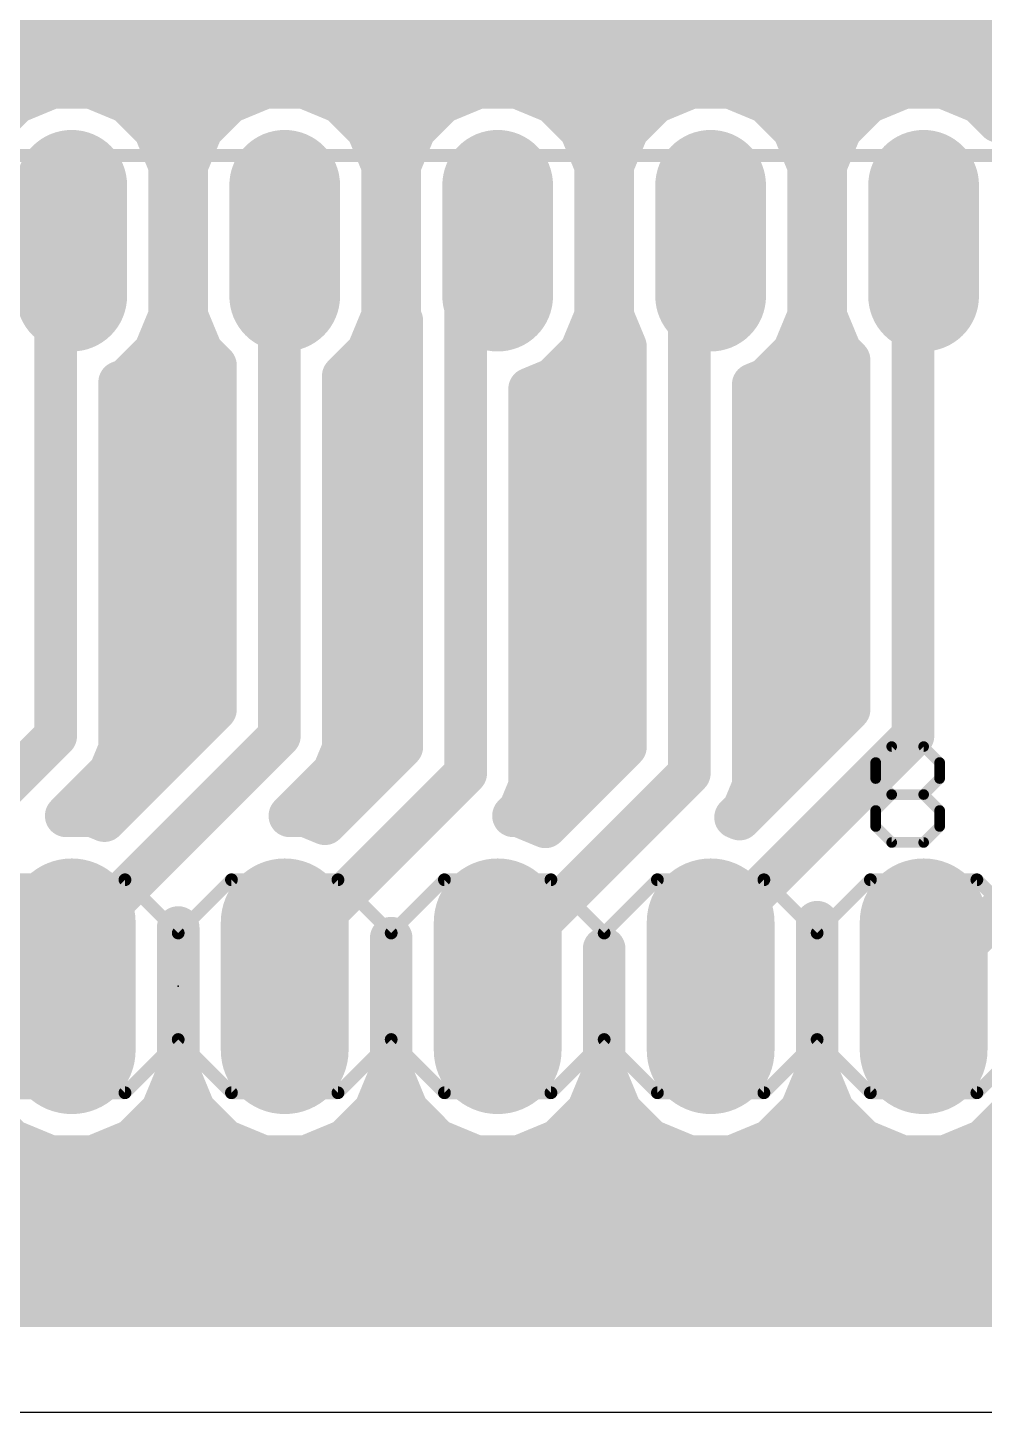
# Model space of a CAD drawing. Extents: x 40.6 to 122, y 26.7 to 70.8.
# Drawn here: x 93.45 to 104.86, y 27.94 to 44.45 of the extents above; entities that cross this region are included whole.
import ezdxf

# ---------------------------------------------------------------- set-up
doc = ezdxf.new("R2010")
doc.units = 0
for name, color, linetype in [('16', 175, 'CONTINUOUS'), ('17', 82, 'CONTINUOUS'), ('20', 7, 'CONTINUOUS'), ('21', 253, 'CONTINUOUS'), ('23', 7, 'CONTINUOUS'), ('51', 253, 'CONTINUOUS')]:
    doc.layers.add(name, color=color, linetype=linetype)

# ---------------------------------------------------------------- blocks, each defined once
blk = doc.blocks.new('LONGP100')
at = {"const_width": 1}
blk.add_lwpolyline([(-0.5, 0), (0.5, 0)], dxfattribs=at)
at = {"const_width": 0.5}
for points in [[(-0.5, 0.25, 1), (-0.5, -0.25)], [(0.5, -0.25, 1), (0.5, 0.25)]]:
    blk.add_lwpolyline(points, format="xyb", dxfattribs=at)
blk = doc.blocks.new('RECT')
blk.add_solid([(-0.5, -0.5), (0.5, -0.5), (-0.5, 0.5), (0.5, 0.5)])

msp = doc.modelspace()

# ---------------------------------------------------------------- linework, layer by layer
at = {"layer": '16', "const_width": 0.508}
for points in [[(105.029, 50.8019), (105.029, 43.3338)], [(87.4395, 44.704), (105.029, 44.704)], [(87.4395, 44.196), (105.029, 44.196)], [(91.795, 43.688), (93.625, 43.688)], [(93.7476, 43.7388), (93.3182, 43.5609)], [(94.2124, 43.7388), (93.7476, 43.7388)], [(94.6418, 43.5609), (94.2124, 43.7388)], [(94.335, 43.688), (96.165, 43.688)], [(96.2876, 43.7388), (95.8582, 43.5609)], [(96.7524, 43.7388), (96.2876, 43.7388)], [(97.1818, 43.5609), (96.7524, 43.7388)], [(96.875, 43.688), (98.705, 43.688)], [(98.8276, 43.7388), (98.3982, 43.5609)], [(99.2924, 43.7388), (98.8276, 43.7388)], [(99.7218, 43.5609), (99.2924, 43.7388)], [(99.415, 43.688), (101.245, 43.688)], [(101.3676, 43.7388), (100.9382, 43.5609)], [(101.8324, 43.7388), (101.3676, 43.7388)], [(102.2618, 43.5609), (101.8324, 43.7388)], [(101.955, 43.688), (103.785, 43.688)], [(103.9076, 43.7388), (103.4782, 43.5609)], [(104.3724, 43.7388), (103.9076, 43.7388)], [(104.8018, 43.5609), (104.3724, 43.7388)], [(104.495, 43.688), (105.029, 43.688)], [(93.3182, 43.5609), (92.9895, 43.2322)], [(94.9705, 43.2322), (94.6418, 43.5609)], [(95.8582, 43.5609), (95.5295, 43.2322)], [(97.5105, 43.2322), (97.1818, 43.5609)], [(98.3982, 43.5609), (98.0695, 43.2322)], [(100.0505, 43.2322), (99.7218, 43.5609)], [(100.9382, 43.5609), (100.6095, 43.2322)], [(102.5905, 43.2322), (102.2618, 43.5609)], [(103.4782, 43.5609), (103.1495, 43.2322)], [(105.029, 43.3338), (104.8018, 43.5609)], [(95.1484, 42.8028), (94.9705, 43.2322)], [(94.9922, 43.18), (95.5078, 43.18)], [(95.5295, 43.2322), (95.3516, 42.8028)], [(97.6884, 42.8028), (97.5105, 43.2322)], [(97.5322, 43.18), (98.0478, 43.18)], [(98.0695, 43.2322), (97.8916, 42.8028)], [(100.2284, 42.8028), (100.0505, 43.2322)], [(100.0722, 43.18), (100.5878, 43.18)], [(100.6095, 43.2322), (100.4316, 42.8028)], [(102.7684, 42.8028), (102.5905, 43.2322)], [(102.6122, 43.18), (103.1278, 43.18)], [(103.1495, 43.2322), (102.9716, 42.8028)], [(95.1484, 41.0172), (95.1484, 42.8028)], [(95.3516, 42.8028), (95.3516, 41.0172)], [(97.6884, 41.0172), (97.6884, 42.8028)], [(97.8916, 42.8028), (97.8916, 41.0172)], [(100.2284, 41.0172), (100.2284, 42.8028)], [(100.4316, 42.8028), (100.4316, 41.0172)], [(102.7684, 41.0172), (102.7684, 42.8028)], [(102.9716, 42.8028), (102.9716, 41.0172)], [(95.1484, 42.672), (95.3516, 42.672)], [(97.6884, 42.672), (97.8916, 42.672)], [(100.2284, 42.672), (100.4316, 42.672)], [(102.7684, 42.672), (102.9716, 42.672)], [(95.1484, 42.164), (95.3516, 42.164)], [(97.6884, 42.164), (97.8916, 42.164)], [(100.2284, 42.164), (100.4316, 42.164)], [(102.7684, 42.164), (102.9716, 42.164)], [(93.7895, 41.783), (93.98, 41.91)], [(96.4565, 41.783), (96.52, 41.91)], [(98.679, 41.783), (99.06, 41.91)], [(101.346, 41.783), (101.6, 41.91)], [(104.013, 41.783), (104.14, 41.91)], [(93.7895, 36.0045), (93.7895, 41.783)], [(96.4565, 36.0045), (96.4565, 41.783)], [(98.679, 35.56), (98.679, 41.783)], [(101.346, 35.56), (101.346, 41.783)], [(104.013, 36.0045), (104.013, 41.783)], [(95.1484, 41.656), (95.3516, 41.656)], [(97.6884, 41.656), (97.8916, 41.656)], [(100.2284, 41.656), (100.4316, 41.656)], [(102.7684, 41.656), (102.9716, 41.656)], [(95.1484, 41.148), (95.3516, 41.148)], [(97.6884, 41.148), (97.8916, 41.148)], [(100.2284, 41.148), (100.4316, 41.148)], [(102.7684, 41.148), (102.9716, 41.148)], [(94.9705, 40.5878), (95.1484, 41.0172)], [(95.3516, 41.0172), (95.5295, 40.5878)], [(97.5105, 40.5878), (97.6884, 41.0172)], [(97.8916, 41.0172), (97.917, 40.9559)], [(97.917, 40.9559), (97.917, 35.8756)], [(100.0505, 40.5878), (100.2284, 41.0172)], [(100.4316, 41.0172), (100.584, 40.6493)], [(102.5905, 40.5878), (102.7684, 41.0172)], [(102.9716, 41.0172), (103.1495, 40.5878)], [(94.6418, 40.2591), (94.9705, 40.5878)], [(94.9922, 40.64), (95.5078, 40.64)], [(95.5295, 40.5878), (95.6945, 40.4227)], [(97.2185, 40.2957), (97.5105, 40.5878)], [(97.5322, 40.64), (97.917, 40.64)], [(99.7218, 40.2591), (100.0505, 40.5878)], [(100.0722, 40.64), (100.584, 40.64)], [(100.584, 40.6493), (100.584, 35.8756)], [(102.2618, 40.2591), (102.5905, 40.5878)], [(102.6122, 40.64), (103.1278, 40.64)], [(103.1495, 40.5878), (103.251, 40.4862)], [(95.6945, 40.4227), (95.6945, 36.3201)], [(103.251, 40.4862), (103.251, 36.3201)], [(94.5515, 40.2217), (94.6418, 40.2591)], [(94.5515, 35.8529), (94.5515, 40.2217)], [(97.2185, 35.8529), (97.2185, 40.2957)], [(99.441, 40.1427), (99.7218, 40.2591)], [(102.108, 40.1954), (102.2618, 40.2591)], [(94.5515, 40.132), (95.6945, 40.132)], [(97.2185, 40.132), (97.917, 40.132)], [(99.441, 35.4084), (99.441, 40.1427)], [(99.441, 40.132), (100.584, 40.132)], [(102.108, 35.4084), (102.108, 40.1954)], [(102.108, 40.132), (103.251, 40.132)], [(94.5515, 39.624), (95.6945, 39.624)], [(97.2185, 39.624), (97.917, 39.624)], [(99.441, 39.624), (100.584, 39.624)], [(102.108, 39.624), (103.251, 39.624)], [(94.5515, 39.116), (95.6945, 39.116)], [(97.2185, 39.116), (97.917, 39.116)], [(99.441, 39.116), (100.584, 39.116)], [(102.108, 39.116), (103.251, 39.116)], [(94.5515, 38.608), (95.6945, 38.608)], [(97.2185, 38.608), (97.917, 38.608)], [(99.441, 38.608), (100.584, 38.608)], [(102.108, 38.608), (103.251, 38.608)], [(94.5515, 38.1), (95.6945, 38.1)], [(97.2185, 38.1), (97.917, 38.1)], [(99.441, 38.1), (100.584, 38.1)], [(102.108, 38.1), (103.251, 38.1)], [(94.5515, 37.592), (95.6945, 37.592)], [(97.2185, 37.592), (97.917, 37.592)], [(99.441, 37.592), (100.584, 37.592)], [(102.108, 37.592), (103.251, 37.592)], [(94.5515, 37.084), (95.6945, 37.084)], [(97.2185, 37.084), (97.917, 37.084)], [(99.441, 37.084), (100.584, 37.084)], [(102.108, 37.084), (103.251, 37.084)], [(94.5515, 36.576), (95.6945, 36.576)], [(97.2185, 36.576), (97.917, 36.576)], [(99.441, 36.576), (100.584, 36.576)], [(102.108, 36.576), (103.251, 36.576)], [(95.6945, 36.3201), (94.3696, 34.9952)], [(103.251, 36.3201), (101.9447, 35.0138)], [(91.1225, 33.3375), (93.7895, 36.0045)], [(93.7895, 33.3375), (96.4565, 36.0045)], [(94.5515, 36.068), (95.4424, 36.068)], [(97.2185, 36.068), (97.917, 36.068)], [(99.441, 36.068), (100.584, 36.068)], [(101.346, 33.3375), (104.013, 36.0045)], [(102.108, 36.068), (102.9989, 36.068)], [(94.4355, 35.5729), (94.5515, 35.8529)], [(97.917, 35.8756), (96.9994, 34.9581)], [(97.1025, 35.5729), (97.2185, 35.8529)], [(100.584, 35.8756), (99.6292, 34.9209)], [(93.9146, 35.052), (94.4355, 35.5729)], [(96.5816, 35.052), (97.1025, 35.5729)], [(94.4226, 35.56), (94.9344, 35.56)], [(96.4565, 33.3375), (98.679, 35.56)], [(97.0896, 35.56), (97.6014, 35.56)], [(99.1235, 33.3375), (101.346, 35.56)], [(99.325, 35.1284), (99.441, 35.4084)], [(99.441, 35.56), (100.2684, 35.56)], [(101.992, 35.1284), (102.108, 35.4084)], [(102.108, 35.56), (102.4909, 35.56)], [(99.2486, 35.052), (99.325, 35.1284)], [(101.8972, 35.0335), (101.992, 35.1284)], [(94.2326, 35.052), (93.9146, 35.052)], [(93.9146, 35.052), (94.4264, 35.052)], [(94.3696, 34.9952), (94.2326, 35.052)], [(96.7726, 35.052), (96.5816, 35.052)], [(96.5816, 35.052), (97.0934, 35.052)], [(96.9994, 34.9581), (96.7726, 35.052)], [(99.3126, 35.052), (99.2486, 35.052)], [(99.2486, 35.052), (99.7604, 35.052)], [(99.6292, 34.9209), (99.3126, 35.052)], [(101.9447, 35.0138), (101.8972, 35.0335)], [(101.9156, 35.052), (101.9829, 35.052)], [(104.14, 33.02), (105.791, 34.671)], [(102.87, 32.0054), (102.87, 33.7839)], [(102.87, 33.7839), (102.87, 33.7839)], [(102.87, 33.7839), (102.87, 32.0054)], [(95.25, 32.0054), (95.25, 33.7204)], [(95.25, 33.7204), (95.25, 33.7204)], [(95.25, 33.7204), (95.25, 32.0054)], [(97.79, 32.0054), (97.79, 33.5934)], [(97.79, 33.5934), (97.79, 33.5934)], [(97.79, 33.5934), (97.79, 32.0054)], [(95.25, 33.528), (95.25, 33.528)], [(97.79, 33.528), (97.79, 33.528)], [(100.33, 32.0054), (100.33, 33.4664)], [(100.33, 33.4664), (100.33, 33.4664)], [(100.33, 33.4664), (100.33, 32.0054)], [(102.87, 33.528), (102.87, 33.528)], [(93.7895, 33.3375), (93.98, 33.02)], [(96.4565, 33.3375), (96.52, 33.02)], [(99.1235, 33.3375), (99.06, 33.02)], [(101.346, 33.3375), (101.6, 33.02)], [(95.25, 33.02), (95.25, 33.02)], [(97.79, 33.02), (97.79, 33.02)], [(100.33, 33.02), (100.33, 33.02)], [(102.87, 33.02), (102.87, 33.02)], [(95.25, 32.512), (95.25, 32.512)], [(97.79, 32.512), (97.79, 32.512)], [(100.33, 32.512), (100.33, 32.512)], [(102.87, 32.512), (102.87, 32.512)], [(95.0567, 31.5386), (95.25, 32.0054)], [(95.2494, 32.004), (95.2506, 32.004)], [(95.25, 32.0054), (95.4433, 31.5386)], [(97.5967, 31.5386), (97.79, 32.0054)], [(97.7894, 32.004), (97.7906, 32.004)], [(97.79, 32.0054), (97.9833, 31.5386)], [(100.1367, 31.5386), (100.33, 32.0054)], [(100.3294, 32.004), (100.3306, 32.004)], [(100.33, 32.0054), (100.5233, 31.5386)], [(102.6767, 31.5386), (102.87, 32.0054)], [(102.8694, 32.004), (102.8706, 32.004)], [(102.87, 32.0054), (103.0633, 31.5386)], [(92.9033, 31.5386), (93.2606, 31.1813)], [(94.6994, 31.1813), (95.0567, 31.5386)], [(95.014, 31.496), (95.4859, 31.496)], [(95.4433, 31.5386), (95.8006, 31.1813)], [(97.2394, 31.1813), (97.5967, 31.5386)], [(97.5541, 31.496), (98.0259, 31.496)], [(97.9833, 31.5386), (98.3406, 31.1813)], [(99.7794, 31.1813), (100.1367, 31.5386)], [(100.0941, 31.496), (100.5659, 31.496)], [(100.5233, 31.5386), (100.8806, 31.1813)], [(102.3194, 31.1813), (102.6767, 31.5386)], [(102.6341, 31.496), (103.1059, 31.496)], [(103.0633, 31.5386), (103.4206, 31.1813)], [(104.8594, 31.1813), (105.2167, 31.5386)], [(93.2606, 31.1813), (93.7274, 30.988)], [(94.2326, 30.988), (94.6994, 31.1813)], [(95.8006, 31.1813), (96.2674, 30.988)], [(96.7726, 30.988), (97.2394, 31.1813)], [(98.3406, 31.1813), (98.8074, 30.988)], [(99.3126, 30.988), (99.7794, 31.1813)], [(100.8806, 31.1813), (101.3474, 30.988)], [(101.8526, 30.988), (102.3194, 31.1813)], [(103.4206, 31.1813), (103.8874, 30.988)], [(104.3926, 30.988), (104.8594, 31.1813)], [(91.6926, 30.988), (93.7274, 30.988)], [(93.7274, 30.988), (94.2326, 30.988)], [(94.2326, 30.988), (96.2674, 30.988)], [(96.2674, 30.988), (96.7726, 30.988)], [(96.7726, 30.988), (98.8074, 30.988)], [(98.8074, 30.988), (99.3126, 30.988)], [(99.3126, 30.988), (101.3474, 30.988)], [(101.3474, 30.988), (101.8526, 30.988)], [(101.8526, 30.988), (103.8874, 30.988)], [(103.8874, 30.988), (104.3926, 30.988)], [(104.3926, 30.988), (106.6524, 30.988)], [(75.3726, 30.48), (107.692, 30.48)], [(86.233, 30.226), (109.7915, 30.226)], [(69.6469, 29.972), (120.63, 29.972)], [(41.91, 29.464), (120.63, 29.464)], [(120.63, 29.21), (41.91, 29.21)]]:
    msp.add_lwpolyline(points, dxfattribs=at)
at = {"layer": '16', "const_width": 0.254}
for points in [[(93.7476, 43.8658, 1), (93.7476, 43.6118)], [(93.625, 43.561, 1), (93.625, 43.815)], [(93.7962, 43.6215, 1), (93.699, 43.8561)], [(94.261, 43.8561, 1), (94.1638, 43.6215)], [(94.335, 43.815, 1), (94.335, 43.561)], [(94.2124, 43.6118, 1), (94.2124, 43.8658)], [(96.2876, 43.8658, 1), (96.2876, 43.6118)], [(96.165, 43.561, 1), (96.165, 43.815)], [(96.3362, 43.6215, 1), (96.239, 43.8561)], [(96.801, 43.8561, 1), (96.7038, 43.6215)], [(96.875, 43.815, 1), (96.875, 43.561)], [(96.7524, 43.6118, 1), (96.7524, 43.8658)], [(98.8276, 43.8658, 1), (98.8276, 43.6118)], [(98.705, 43.561, 1), (98.705, 43.815)], [(98.8762, 43.6215, 1), (98.779, 43.8561)], [(99.341, 43.8561, 1), (99.2438, 43.6215)], [(99.415, 43.815, 1), (99.415, 43.561)], [(99.2924, 43.6118, 1), (99.2924, 43.8658)], [(101.3676, 43.8658, 1), (101.3676, 43.6118)], [(101.245, 43.561, 1), (101.245, 43.815)], [(101.4162, 43.6215, 1), (101.319, 43.8561)], [(101.881, 43.8561, 1), (101.7838, 43.6215)], [(101.955, 43.815, 1), (101.955, 43.561)], [(101.8324, 43.6118, 1), (101.8324, 43.8658)], [(103.9076, 43.8658, 1), (103.9076, 43.6118)], [(103.785, 43.561, 1), (103.785, 43.815)], [(103.9562, 43.6215, 1), (103.859, 43.8561)], [(104.421, 43.8561, 1), (104.3238, 43.6215)], [(104.495, 43.815, 1), (104.495, 43.561)], [(104.3724, 43.6118, 1), (104.3724, 43.8658)], [(93.2696, 43.6783, 1), (93.3668, 43.4436)], [(93.408, 43.4711, 1), (93.2284, 43.6507)], [(94.7316, 43.6507, 1), (94.552, 43.4711)], [(94.5932, 43.4436, 1), (94.6904, 43.6783)], [(95.8096, 43.6783, 1), (95.9068, 43.4436)], [(95.948, 43.4711, 1), (95.7684, 43.6507)], [(97.2716, 43.6507, 1), (97.092, 43.4711)], [(97.1332, 43.4436, 1), (97.2304, 43.6783)], [(98.3496, 43.6783, 1), (98.4468, 43.4436)], [(98.488, 43.4711, 1), (98.3084, 43.6507)], [(99.8116, 43.6507, 1), (99.632, 43.4711)], [(99.6732, 43.4436, 1), (99.7704, 43.6783)], [(100.8896, 43.6783, 1), (100.9868, 43.4436)], [(101.028, 43.4711, 1), (100.8484, 43.6507)], [(102.3516, 43.6507, 1), (102.172, 43.4711)], [(102.2132, 43.4436, 1), (102.3104, 43.6783)], [(103.4296, 43.6783, 1), (103.5268, 43.4436)], [(103.568, 43.4711, 1), (103.3884, 43.6507)], [(104.8916, 43.6507, 1), (104.712, 43.4711)], [(104.7532, 43.4436, 1), (104.8504, 43.6783)], [(95.0879, 43.2808, 1), (94.8532, 43.1836)], [(94.9922, 43.307, 1), (94.9922, 43.053)], [(94.8807, 43.1424, 1), (95.0603, 43.322)], [(95.4397, 43.322, 1), (95.6193, 43.1424)], [(95.6468, 43.1836, 1), (95.4121, 43.2808)], [(95.5078, 43.053, 1), (95.5078, 43.307)], [(97.6279, 43.2808, 1), (97.3932, 43.1836)], [(97.5322, 43.307, 1), (97.5322, 43.053)], [(97.4207, 43.1424, 1), (97.6003, 43.322)], [(97.9797, 43.322, 1), (98.1593, 43.1424)], [(98.1868, 43.1836, 1), (97.9521, 43.2808)], [(98.0478, 43.053, 1), (98.0478, 43.307)], [(100.1679, 43.2808, 1), (99.9332, 43.1836)], [(100.0722, 43.307, 1), (100.0722, 43.053)], [(99.9607, 43.1424, 1), (100.1403, 43.322)], [(100.5197, 43.322, 1), (100.6993, 43.1424)], [(100.7268, 43.1836, 1), (100.4921, 43.2808)], [(100.5878, 43.053, 1), (100.5878, 43.307)], [(102.7079, 43.2808, 1), (102.4732, 43.1836)], [(102.6122, 43.307, 1), (102.6122, 43.053)], [(102.5007, 43.1424, 1), (102.6803, 43.322)], [(103.0597, 43.322, 1), (103.2393, 43.1424)], [(103.2668, 43.1836, 1), (103.0321, 43.2808)], [(103.1278, 43.053, 1), (103.1278, 43.307)], [(104.902, 43.3338, 1), (105.156, 43.3338)], [(104.9392, 43.244, 1), (105.1188, 43.4236)], [(95.2754, 42.8028, 1), (95.0214, 42.8028)], [(95.0311, 42.7542, 1), (95.2657, 42.8514)], [(95.4786, 42.8028, 1), (95.2246, 42.8028)], [(95.2343, 42.8514, 1), (95.4689, 42.7542)], [(97.8154, 42.8028, 1), (97.5614, 42.8028)], [(97.5711, 42.7542, 1), (97.8057, 42.8514)], [(98.0186, 42.8028, 1), (97.7646, 42.8028)], [(97.7743, 42.8514, 1), (98.0089, 42.7542)], [(100.3554, 42.8028, 1), (100.1014, 42.8028)], [(100.1111, 42.7542, 1), (100.3457, 42.8514)], [(100.5586, 42.8028, 1), (100.3046, 42.8028)], [(100.3143, 42.8514, 1), (100.5489, 42.7542)], [(102.8954, 42.8028, 1), (102.6414, 42.8028)], [(102.6511, 42.7542, 1), (102.8857, 42.8514)], [(103.0986, 42.8028, 1), (102.8446, 42.8028)], [(102.8543, 42.8514, 1), (103.0889, 42.7542)], [(95.1484, 42.799, 1), (95.1484, 42.545)], [(95.3516, 42.545, 1), (95.3516, 42.799)], [(97.6884, 42.799, 1), (97.6884, 42.545)], [(97.8916, 42.545, 1), (97.8916, 42.799)], [(100.2284, 42.799, 1), (100.2284, 42.545)], [(100.4316, 42.545, 1), (100.4316, 42.799)], [(102.7684, 42.799, 1), (102.7684, 42.545)], [(102.9716, 42.545, 1), (102.9716, 42.799)], [(95.1484, 42.291, 1), (95.1484, 42.037)], [(95.3516, 42.037, 1), (95.3516, 42.291)], [(97.6884, 42.291, 1), (97.6884, 42.037)], [(97.8916, 42.037, 1), (97.8916, 42.291)], [(100.2284, 42.291, 1), (100.2284, 42.037)], [(100.4316, 42.037, 1), (100.4316, 42.291)], [(102.7684, 42.291, 1), (102.7684, 42.037)], [(102.9716, 42.037, 1), (102.9716, 42.291)], [(94.0504, 41.8043, 1), (93.9096, 42.0157)], [(96.6336, 41.8532, 1), (96.4064, 41.9668)], [(99.1002, 41.7895, 1), (99.0198, 42.0305)], [(101.6568, 41.7964, 1), (101.5432, 42.0236)], [(104.2298, 41.8202, 1), (104.0502, 41.9998)], [(93.9165, 41.783, 1), (93.6625, 41.783)], [(93.7191, 41.8887, 1), (93.8599, 41.6773)], [(96.5835, 41.783, 1), (96.3295, 41.783)], [(96.3429, 41.8398, 1), (96.5701, 41.7262)], [(98.806, 41.783, 1), (98.552, 41.783)], [(98.6388, 41.9035, 1), (98.7192, 41.6625)], [(101.473, 41.783, 1), (101.219, 41.783)], [(101.2892, 41.8966, 1), (101.4028, 41.6694)], [(104.14, 41.783, 1), (103.886, 41.783)], [(103.9232, 41.8728, 1), (104.1028, 41.6932)], [(95.1484, 41.783, 1), (95.1484, 41.529)], [(95.3516, 41.529, 1), (95.3516, 41.783)], [(97.6884, 41.783, 1), (97.6884, 41.529)], [(97.8916, 41.529, 1), (97.8916, 41.783)], [(100.2284, 41.783, 1), (100.2284, 41.529)], [(100.4316, 41.529, 1), (100.4316, 41.783)], [(102.7684, 41.783, 1), (102.7684, 41.529)], [(102.9716, 41.529, 1), (102.9716, 41.783)], [(95.1484, 41.275, 1), (95.1484, 41.021)], [(95.3516, 41.021, 1), (95.3516, 41.275)], [(97.6884, 41.275, 1), (97.6884, 41.021)], [(97.8916, 41.021, 1), (97.8916, 41.275)], [(100.2284, 41.275, 1), (100.2284, 41.021)], [(100.4316, 41.021, 1), (100.4316, 41.275)], [(102.7684, 41.275, 1), (102.7684, 41.021)], [(102.9716, 41.021, 1), (102.9716, 41.275)], [(95.0214, 41.0172, 1), (95.2754, 41.0172)], [(95.2657, 40.9686, 1), (95.0311, 41.0658)], [(95.4689, 41.0658, 1), (95.2343, 40.9686)], [(95.2246, 41.0172, 1), (95.4786, 41.0172)], [(97.5614, 41.0172, 1), (97.8154, 41.0172)], [(97.8057, 40.9686, 1), (97.5711, 41.0658)], [(98.0089, 41.0658, 1), (97.7743, 40.9686)], [(97.7646, 41.0172, 1), (98.0186, 41.0172)], [(98.044, 40.9559, 1), (97.79, 40.9559)], [(97.7997, 40.9073, 1), (98.0343, 41.0045)], [(100.1014, 41.0172, 1), (100.3554, 41.0172)], [(100.3457, 40.9686, 1), (100.1111, 41.0658)], [(100.5489, 41.0658, 1), (100.3143, 40.9686)], [(100.3046, 41.0172, 1), (100.5586, 41.0172)], [(102.6414, 41.0172, 1), (102.8954, 41.0172)], [(102.8857, 40.9686, 1), (102.6511, 41.0658)], [(103.0889, 41.0658, 1), (102.8543, 40.9686)], [(102.8446, 41.0172, 1), (103.0986, 41.0172)], [(94.9922, 40.767, 1), (94.9922, 40.513)], [(95.0603, 40.498, 1), (94.8807, 40.6776)], [(95.6193, 40.6776, 1), (95.4397, 40.498)], [(95.5078, 40.513, 1), (95.5078, 40.767)], [(97.5322, 40.767, 1), (97.5322, 40.513)], [(97.6003, 40.498, 1), (97.4207, 40.6776)], [(97.917, 40.513, 1), (97.917, 40.767)], [(100.0722, 40.767, 1), (100.0722, 40.513)], [(100.1403, 40.498, 1), (99.9607, 40.6776)], [(100.711, 40.6493, 1), (100.457, 40.6493)], [(100.4667, 40.6007, 1), (100.7013, 40.6979)], [(100.584, 40.513, 1), (100.584, 40.767)], [(102.6122, 40.767, 1), (102.6122, 40.513)], [(102.6803, 40.498, 1), (102.5007, 40.6776)], [(103.2393, 40.6776, 1), (103.0597, 40.498)], [(103.1278, 40.513, 1), (103.1278, 40.767)], [(94.8532, 40.6364, 1), (95.0879, 40.5392)], [(95.4121, 40.5392, 1), (95.6468, 40.6364)], [(95.8215, 40.4227, 1), (95.5675, 40.4227)], [(95.6047, 40.3329, 1), (95.7843, 40.5125)], [(97.3932, 40.6364, 1), (97.6279, 40.5392)], [(99.9332, 40.6364, 1), (100.1679, 40.5392)], [(102.4732, 40.6364, 1), (102.7079, 40.5392)], [(103.0321, 40.5392, 1), (103.2668, 40.6364)], [(103.378, 40.4862, 1), (103.124, 40.4862)], [(103.1612, 40.3964, 1), (103.3408, 40.576)], [(94.6785, 40.2217, 1), (94.4245, 40.2217)], [(94.5029, 40.339, 1), (94.6001, 40.1043)], [(94.552, 40.3489, 1), (94.7316, 40.1693)], [(94.6904, 40.1417, 1), (94.5932, 40.3764)], [(97.3455, 40.2957, 1), (97.0915, 40.2957)], [(97.1287, 40.3855, 1), (97.3083, 40.2059)], [(99.632, 40.3489, 1), (99.8116, 40.1693)], [(99.7704, 40.1417, 1), (99.6732, 40.3764)], [(102.172, 40.3489, 1), (102.3516, 40.1693)], [(102.3104, 40.1417, 1), (102.2132, 40.3764)], [(94.5515, 40.259, 1), (94.5515, 40.005)], [(95.6945, 40.005, 1), (95.6945, 40.259)], [(97.2185, 40.259, 1), (97.2185, 40.005)], [(97.917, 40.005, 1), (97.917, 40.259)], [(99.568, 40.1427, 1), (99.314, 40.1427)], [(99.3924, 40.2601, 1), (99.4896, 40.0254)], [(99.441, 40.259, 1), (99.441, 40.005)], [(100.584, 40.005, 1), (100.584, 40.259)], [(102.235, 40.1954, 1), (101.981, 40.1954)], [(102.0594, 40.3127, 1), (102.1566, 40.078)], [(102.108, 40.259, 1), (102.108, 40.005)], [(103.251, 40.005, 1), (103.251, 40.259)], [(94.5515, 39.751, 1), (94.5515, 39.497)], [(95.6945, 39.497, 1), (95.6945, 39.751)], [(97.2185, 39.751, 1), (97.2185, 39.497)], [(97.917, 39.497, 1), (97.917, 39.751)], [(99.441, 39.751, 1), (99.441, 39.497)], [(100.584, 39.497, 1), (100.584, 39.751)], [(102.108, 39.751, 1), (102.108, 39.497)], [(103.251, 39.497, 1), (103.251, 39.751)], [(94.5515, 39.243, 1), (94.5515, 38.989)], [(95.6945, 38.989, 1), (95.6945, 39.243)], [(97.2185, 39.243, 1), (97.2185, 38.989)], [(97.917, 38.989, 1), (97.917, 39.243)], [(99.441, 39.243, 1), (99.441, 38.989)], [(100.584, 38.989, 1), (100.584, 39.243)], [(102.108, 39.243, 1), (102.108, 38.989)], [(103.251, 38.989, 1), (103.251, 39.243)], [(94.5515, 38.735, 1), (94.5515, 38.481)], [(95.6945, 38.481, 1), (95.6945, 38.735)], [(97.2185, 38.735, 1), (97.2185, 38.481)], [(97.917, 38.481, 1), (97.917, 38.735)], [(99.441, 38.735, 1), (99.441, 38.481)], [(100.584, 38.481, 1), (100.584, 38.735)], [(102.108, 38.735, 1), (102.108, 38.481)], [(103.251, 38.481, 1), (103.251, 38.735)], [(94.5515, 38.227, 1), (94.5515, 37.973)], [(95.6945, 37.973, 1), (95.6945, 38.227)], [(97.2185, 38.227, 1), (97.2185, 37.973)], [(97.917, 37.973, 1), (97.917, 38.227)], [(99.441, 38.227, 1), (99.441, 37.973)], [(100.584, 37.973, 1), (100.584, 38.227)], [(102.108, 38.227, 1), (102.108, 37.973)], [(103.251, 37.973, 1), (103.251, 38.227)], [(94.5515, 37.719, 1), (94.5515, 37.465)], [(95.6945, 37.465, 1), (95.6945, 37.719)], [(97.2185, 37.719, 1), (97.2185, 37.465)], [(97.917, 37.465, 1), (97.917, 37.719)], [(99.441, 37.719, 1), (99.441, 37.465)], [(100.584, 37.465, 1), (100.584, 37.719)], [(102.108, 37.719, 1), (102.108, 37.465)], [(103.251, 37.465, 1), (103.251, 37.719)], [(94.5515, 37.211, 1), (94.5515, 36.957)], [(95.6945, 36.957, 1), (95.6945, 37.211)], [(97.2185, 37.211, 1), (97.2185, 36.957)], [(97.917, 36.957, 1), (97.917, 37.211)], [(99.441, 37.211, 1), (99.441, 36.957)], [(100.584, 36.957, 1), (100.584, 37.211)], [(102.108, 37.211, 1), (102.108, 36.957)], [(103.251, 36.957, 1), (103.251, 37.211)], [(94.5515, 36.703, 1), (94.5515, 36.449)], [(95.6945, 36.449, 1), (95.6945, 36.703)], [(97.2185, 36.703, 1), (97.2185, 36.449)], [(97.917, 36.449, 1), (97.917, 36.703)], [(99.441, 36.703, 1), (99.441, 36.449)], [(100.584, 36.449, 1), (100.584, 36.703)], [(102.108, 36.703, 1), (102.108, 36.449)], [(103.251, 36.449, 1), (103.251, 36.703)], [(95.7843, 36.2303, 1), (95.6047, 36.4099)], [(103.3408, 36.2303, 1), (103.1612, 36.4099)], [(95.5675, 36.3201, 1), (95.8215, 36.3201)], [(103.124, 36.3201, 1), (103.378, 36.3201)], [(93.8793, 35.9147, 1), (93.6997, 36.0943)], [(94.5515, 36.195, 1), (94.5515, 35.941)], [(95.4424, 35.941, 1), (95.4424, 36.195)], [(96.5463, 35.9147, 1), (96.3667, 36.0943)], [(97.2185, 36.195, 1), (97.2185, 35.941)], [(97.917, 35.941, 1), (97.917, 36.195)], [(99.441, 36.195, 1), (99.441, 35.941)], [(100.584, 35.941, 1), (100.584, 36.195)], [(102.108, 36.195, 1), (102.108, 35.941)], [(102.9989, 35.941, 1), (102.9989, 36.195)], [(104.1028, 35.9147, 1), (103.9232, 36.0943)], [(93.6625, 36.0045, 1), (93.9165, 36.0045)], [(94.6688, 35.8043, 1), (94.4342, 35.9015)], [(96.3295, 36.0045, 1), (96.5835, 36.0045)], [(97.3358, 35.8043, 1), (97.1012, 35.9015)], [(97.79, 35.8756, 1), (98.044, 35.8756)], [(98.0068, 35.7858, 1), (97.8272, 35.9654)], [(100.457, 35.8756, 1), (100.711, 35.8756)], [(100.6738, 35.7858, 1), (100.4942, 35.9654)], [(103.886, 36.0045, 1), (104.14, 36.0045)], [(94.5253, 35.4831, 1), (94.3457, 35.6627)], [(94.4245, 35.8529, 1), (94.6785, 35.8529)], [(97.1923, 35.4831, 1), (97.0127, 35.6627)], [(97.0915, 35.8529, 1), (97.3455, 35.8529)], [(94.4226, 35.687, 1), (94.4226, 35.433)], [(94.3182, 35.6215, 1), (94.5528, 35.5243)], [(94.9344, 35.433, 1), (94.9344, 35.687)], [(97.0896, 35.687, 1), (97.0896, 35.433)], [(96.9852, 35.6215, 1), (97.2198, 35.5243)], [(97.6014, 35.433, 1), (97.6014, 35.687)], [(98.552, 35.56, 1), (98.806, 35.56)], [(98.7688, 35.4702, 1), (98.5892, 35.6498)], [(99.441, 35.687, 1), (99.441, 35.433)], [(99.5583, 35.3598, 1), (99.3237, 35.457)], [(100.2684, 35.433, 1), (100.2684, 35.687)], [(101.219, 35.56, 1), (101.473, 35.56)], [(101.4358, 35.4702, 1), (101.2562, 35.6498)], [(102.108, 35.687, 1), (102.108, 35.433)], [(102.2253, 35.3598, 1), (101.9907, 35.457)], [(102.4909, 35.433, 1), (102.4909, 35.687)], [(99.314, 35.4084, 1), (99.568, 35.4084)], [(101.981, 35.4084, 1), (102.235, 35.4084)], [(99.4148, 35.0386, 1), (99.2352, 35.2182)], [(102.0818, 35.0386, 1), (101.9022, 35.2182)], [(93.9146, 35.179, 1), (93.9146, 34.925)], [(93.9146, 35.179, 1), (93.9146, 34.925)], [(93.8248, 35.1418, 1), (94.0044, 34.9622)], [(94.2812, 35.1693, 1), (94.184, 34.9347)], [(94.2326, 34.925, 1), (94.2326, 35.179)], [(94.2798, 35.085, 1), (94.4594, 34.9054)], [(94.321, 34.8779, 1), (94.4182, 35.1126)], [(94.4264, 34.925, 1), (94.4264, 35.179)], [(96.5816, 35.179, 1), (96.5816, 34.925)], [(96.5816, 35.179, 1), (96.5816, 34.925)], [(96.4918, 35.1418, 1), (96.6714, 34.9622)], [(96.8212, 35.1693, 1), (96.724, 34.9347)], [(96.7726, 34.925, 1), (96.7726, 35.179)], [(96.9096, 35.0479, 1), (97.0892, 34.8682)], [(96.9508, 34.8407, 1), (97.048, 35.0754)], [(97.0934, 34.925, 1), (97.0934, 35.179)], [(99.2486, 35.179, 1), (99.2486, 34.925)], [(99.2486, 35.179, 1), (99.2486, 34.925)], [(99.1588, 35.1418, 1), (99.3384, 34.9622)], [(99.3612, 35.1693, 1), (99.264, 34.9347)], [(99.2077, 35.177, 1), (99.4423, 35.0798)], [(99.3126, 34.925, 1), (99.3126, 35.179)], [(99.7604, 34.925, 1), (99.7604, 35.179)], [(101.9458, 35.1509, 1), (101.8486, 34.9162)], [(101.8074, 35.1233, 1), (101.987, 34.9437)], [(101.9156, 35.179, 1), (101.9156, 34.925)], [(101.8549, 35.1036, 1), (102.0345, 34.924)], [(101.8747, 35.177, 1), (102.1093, 35.0798)], [(101.8961, 34.8965, 1), (101.9933, 35.1312)], [(101.9829, 34.925, 1), (101.9829, 35.179)], [(99.5394, 35.0107, 1), (99.719, 34.8311)], [(99.5806, 34.8035, 1), (99.6778, 35.0382)], [(102.997, 33.7839, 1), (102.743, 33.7839)], [(102.997, 33.7839, 1), (102.743, 33.7839)], [(102.9836, 33.7271, 1), (102.7564, 33.8407)], [(95.377, 33.7204, 1), (95.123, 33.7204)], [(95.377, 33.7204, 1), (95.123, 33.7204)], [(95.1364, 33.7772, 1), (95.3636, 33.6636)], [(95.3636, 33.6636, 1), (95.1364, 33.7772)], [(97.917, 33.5934, 1), (97.663, 33.5934)], [(97.917, 33.5934, 1), (97.663, 33.5934)], [(97.9036, 33.5366, 1), (97.6764, 33.6502)], [(102.7564, 33.8407, 1), (102.9836, 33.7271)], [(95.25, 33.655, 1), (95.25, 33.401)], [(95.25, 33.401, 1), (95.25, 33.655)], [(97.79, 33.655, 1), (97.79, 33.401)], [(97.6764, 33.6502, 1), (97.9036, 33.5366)], [(97.79, 33.401, 1), (97.79, 33.655)], [(100.457, 33.4664, 1), (100.203, 33.4664)], [(100.457, 33.4664, 1), (100.203, 33.4664)], [(100.4436, 33.4096, 1), (100.2164, 33.5232)], [(102.87, 33.655, 1), (102.87, 33.401)], [(102.87, 33.401, 1), (102.87, 33.655)], [(93.8984, 33.4028, 1), (93.6806, 33.2722)], [(93.6997, 33.4273, 1), (93.8793, 33.2477)], [(96.581, 33.3624, 1), (96.332, 33.3126)], [(96.3667, 33.4273, 1), (96.5463, 33.2477)], [(99.0337, 33.4273, 1), (99.2133, 33.2477)], [(99.248, 33.3126, 1), (98.999, 33.3624)], [(100.2164, 33.5232, 1), (100.4436, 33.4096)], [(101.4452, 33.4168, 1), (101.2468, 33.2582)], [(101.2562, 33.4273, 1), (101.4358, 33.2477)], [(93.8711, 32.9547, 1), (94.0889, 33.0853)], [(95.25, 33.147, 1), (95.25, 32.893)], [(95.25, 32.893, 1), (95.25, 33.147)], [(97.79, 33.147, 1), (97.79, 32.893)], [(97.79, 32.893, 1), (97.79, 33.147)], [(100.33, 33.147, 1), (100.33, 32.893)], [(100.33, 32.893, 1), (100.33, 33.147)], [(101.5008, 32.9407, 1), (101.6992, 33.0993)], [(102.87, 33.147, 1), (102.87, 32.893)], [(102.87, 32.893, 1), (102.87, 33.147)], [(104.0502, 33.1098, 1), (104.2298, 32.9302)], [(96.3955, 32.9951, 1), (96.6445, 33.0449)], [(98.9355, 33.0449, 1), (99.1845, 32.9951)], [(95.25, 32.639, 1), (95.25, 32.385)], [(95.25, 32.385, 1), (95.25, 32.639)], [(97.79, 32.639, 1), (97.79, 32.385)], [(97.79, 32.385, 1), (97.79, 32.639)], [(100.33, 32.639, 1), (100.33, 32.385)], [(100.33, 32.385, 1), (100.33, 32.639)], [(102.87, 32.639, 1), (102.87, 32.385)], [(102.87, 32.385, 1), (102.87, 32.639)], [(95.2494, 32.131, 1), (95.2494, 31.877)], [(95.3673, 32.054, 1), (95.1327, 31.9568)], [(95.3673, 31.9568, 1), (95.1327, 32.054)], [(95.2506, 31.877, 1), (95.2506, 32.131)], [(97.7894, 32.131, 1), (97.7894, 31.877)], [(97.9073, 32.054, 1), (97.6727, 31.9568)], [(97.9073, 31.9568, 1), (97.6727, 32.054)], [(97.7906, 31.877, 1), (97.7906, 32.131)], [(100.3294, 32.131, 1), (100.3294, 31.877)], [(100.4473, 32.054, 1), (100.2127, 31.9568)], [(100.4473, 31.9568, 1), (100.2127, 32.054)], [(100.3306, 31.877, 1), (100.3306, 32.131)], [(102.8694, 32.131, 1), (102.8694, 31.877)], [(102.9873, 32.054, 1), (102.7527, 31.9568)], [(102.9873, 31.9568, 1), (102.7527, 32.054)], [(102.8706, 31.877, 1), (102.8706, 32.131)], [(95.123, 32.0054, 1), (95.377, 32.0054)], [(95.123, 32.0054, 1), (95.377, 32.0054)], [(97.663, 32.0054, 1), (97.917, 32.0054)], [(97.663, 32.0054, 1), (97.917, 32.0054)], [(100.203, 32.0054, 1), (100.457, 32.0054)], [(100.203, 32.0054, 1), (100.457, 32.0054)], [(102.743, 32.0054, 1), (102.997, 32.0054)], [(102.743, 32.0054, 1), (102.997, 32.0054)], [(95.014, 31.623, 1), (95.014, 31.369)], [(94.9393, 31.5872, 1), (95.174, 31.49)], [(95.1465, 31.4488, 1), (94.9668, 31.6284)], [(95.5331, 31.6284, 1), (95.3535, 31.4488)], [(95.326, 31.49, 1), (95.5607, 31.5872)], [(95.4859, 31.369, 1), (95.4859, 31.623)], [(97.5541, 31.623, 1), (97.5541, 31.369)], [(97.4793, 31.5872, 1), (97.714, 31.49)], [(97.6865, 31.4488, 1), (97.5068, 31.6284)], [(98.0731, 31.6284, 1), (97.8935, 31.4488)], [(97.866, 31.49, 1), (98.1007, 31.5872)], [(98.0259, 31.369, 1), (98.0259, 31.623)], [(100.0941, 31.623, 1), (100.0941, 31.369)], [(100.0193, 31.5872, 1), (100.254, 31.49)], [(100.2265, 31.4488, 1), (100.0468, 31.6284)], [(100.6131, 31.6284, 1), (100.4335, 31.4488)], [(100.406, 31.49, 1), (100.6407, 31.5872)], [(100.5659, 31.369, 1), (100.5659, 31.623)], [(102.6341, 31.623, 1), (102.6341, 31.369)], [(102.5593, 31.5872, 1), (102.794, 31.49)], [(102.7665, 31.4488, 1), (102.5868, 31.6284)], [(103.1531, 31.6284, 1), (102.9735, 31.4488)], [(102.946, 31.49, 1), (103.1807, 31.5872)], [(103.1059, 31.369, 1), (103.1059, 31.623)], [(93.1708, 31.0915, 1), (93.3504, 31.2711)], [(94.6096, 31.2711, 1), (94.7892, 31.0915)], [(94.748, 31.064, 1), (94.6508, 31.2987)], [(95.8492, 31.2987, 1), (95.752, 31.064)], [(95.7108, 31.0915, 1), (95.8904, 31.2711)], [(97.1496, 31.2711, 1), (97.3292, 31.0915)], [(97.288, 31.064, 1), (97.1908, 31.2987)], [(98.3892, 31.2987, 1), (98.292, 31.064)], [(98.2508, 31.0915, 1), (98.4304, 31.2711)], [(99.6896, 31.2711, 1), (99.8692, 31.0915)], [(99.828, 31.064, 1), (99.7308, 31.2987)], [(100.9292, 31.2987, 1), (100.832, 31.064)], [(100.7908, 31.0915, 1), (100.9704, 31.2711)], [(102.2296, 31.2711, 1), (102.4092, 31.0915)], [(102.368, 31.064, 1), (102.2708, 31.2987)], [(103.4692, 31.2987, 1), (103.372, 31.064)], [(103.3308, 31.0915, 1), (103.5104, 31.2711)], [(104.7696, 31.2711, 1), (104.9492, 31.0915)], [(104.908, 31.064, 1), (104.8108, 31.2987)], [(93.7274, 31.115, 1), (93.7274, 30.861)], [(93.6788, 30.8707, 1), (93.776, 31.1053)], [(93.7274, 30.861, 1), (93.7274, 31.115)], [(94.2326, 31.115, 1), (94.2326, 30.861)], [(94.184, 31.1053, 1), (94.2812, 30.8707)], [(94.2326, 30.861, 1), (94.2326, 31.115)], [(96.2674, 31.115, 1), (96.2674, 30.861)], [(96.2188, 30.8707, 1), (96.316, 31.1053)], [(96.2674, 30.861, 1), (96.2674, 31.115)], [(96.7726, 31.115, 1), (96.7726, 30.861)], [(96.724, 31.1053, 1), (96.8212, 30.8707)], [(96.7726, 30.861, 1), (96.7726, 31.115)], [(98.8074, 31.115, 1), (98.8074, 30.861)], [(98.7588, 30.8707, 1), (98.856, 31.1053)], [(98.8074, 30.861, 1), (98.8074, 31.115)], [(99.3126, 31.115, 1), (99.3126, 30.861)], [(99.264, 31.1053, 1), (99.3612, 30.8707)], [(99.3126, 30.861, 1), (99.3126, 31.115)], [(101.3474, 31.115, 1), (101.3474, 30.861)], [(101.2988, 30.8707, 1), (101.396, 31.1053)], [(101.3474, 30.861, 1), (101.3474, 31.115)], [(101.8526, 31.115, 1), (101.8526, 30.861)], [(101.804, 31.1053, 1), (101.9012, 30.8707)], [(101.8526, 30.861, 1), (101.8526, 31.115)], [(103.8874, 31.115, 1), (103.8874, 30.861)], [(103.8388, 30.8707, 1), (103.936, 31.1053)], [(103.8874, 30.861, 1), (103.8874, 31.115)], [(104.3926, 31.115, 1), (104.3926, 30.861)], [(104.344, 31.1053, 1), (104.4412, 30.8707)], [(104.3926, 30.861, 1), (104.3926, 31.115)]]:
    msp.add_lwpolyline(points, format="xyb", dxfattribs=at)
at = {"layer": '20'}
msp.add_line((40.64, 27.94), (121.9, 27.94), dxfattribs=at)
at = {"layer": '21'}
for points, const_width in [([(53.594, 42.926), (106.426, 42.926)], 0.1524), ([(103.5685, 35.6878), (103.7592, 35.8785)], 0.127), ([(103.7592, 35.8785), (104.1405, 35.8785)], 0.127), ([(104.1405, 35.8785), (104.3312, 35.6878)], 0.127), ([(103.5685, 35.4972), (103.5685, 35.6878)], 0.127), ([(104.3312, 35.6878), (104.3312, 35.4972)], 0.127), ([(103.7592, 35.3065), (103.5685, 35.4972)], 0.127), ([(104.3312, 35.4972), (104.1405, 35.3065)], 0.127), ([(103.5685, 35.1158), (103.7592, 35.3065)], 0.127), ([(103.7592, 35.3065), (104.1405, 35.3065)], 0.127), ([(104.1405, 35.3065), (104.3312, 35.1158)], 0.127), ([(103.5685, 34.9252), (103.5685, 35.1158)], 0.127), ([(104.3312, 35.1158), (104.3312, 34.9252)], 0.127), ([(103.7592, 34.7345), (103.5685, 34.9252)], 0.127), ([(104.3312, 34.9252), (104.1405, 34.7345)], 0.127), ([(104.1405, 34.7345), (103.7592, 34.7345)], 0.127), ([(93.345, 34.29), (94.615, 34.29)], 0.1524), ([(94.615, 34.29), (95.25, 33.655)], 0.1524), ([(95.885, 34.29), (95.25, 33.655)], 0.1524), ([(95.885, 34.29), (97.155, 34.29)], 0.1524), ([(97.155, 34.29), (97.79, 33.655)], 0.1524), ([(97.79, 33.655), (98.425, 34.29)], 0.1524), ([(98.425, 34.29), (99.695, 34.29)], 0.1524), ([(99.695, 34.29), (100.33, 33.655)], 0.1524), ([(100.33, 33.655), (100.965, 34.29)], 0.1524), ([(100.965, 34.29), (102.235, 34.29)], 0.1524), ([(102.235, 34.29), (102.87, 33.655)], 0.1524), ([(103.505, 34.29), (102.87, 33.655)], 0.1524), ([(103.505, 34.29), (104.775, 34.29)], 0.1524), ([(104.775, 34.29), (105.41, 33.655)], 0.1524), ([(95.25, 32.385), (94.615, 31.75)], 0.1524), ([(95.25, 32.385), (95.885, 31.75)], 0.1524), ([(97.79, 32.385), (97.155, 31.75)], 0.1524), ([(98.425, 31.75), (97.79, 32.385)], 0.1524), ([(100.33, 32.385), (99.695, 31.75)], 0.1524), ([(100.965, 31.75), (100.33, 32.385)], 0.1524), ([(102.87, 32.385), (102.235, 31.75)], 0.1524), ([(102.87, 32.385), (103.505, 31.75)], 0.1524), ([(105.41, 32.385), (104.775, 31.75)], 0.1524), ([(94.615, 31.75), (93.345, 31.75)], 0.1524), ([(97.155, 31.75), (95.885, 31.75)], 0.1524), ([(99.695, 31.75), (98.425, 31.75)], 0.1524), ([(102.235, 31.75), (100.965, 31.75)], 0.1524), ([(104.775, 31.75), (103.505, 31.75)], 0.1524)]:
    msp.add_lwpolyline(points, dxfattribs=dict(at, const_width=const_width))
for points, const_width in [([(103.7592, 35.9102, 1), (103.7592, 35.8467)], 0.0635), ([(103.7816, 35.856, 1), (103.7367, 35.9009)], 0.0635), ([(104.1629, 35.9009, 1), (104.118, 35.856)], 0.0635), ([(104.1405, 35.8467, 1), (104.1405, 35.9102)], 0.0635), ([(103.6003, 35.6878, 1), (103.5367, 35.6878)], 0.0635), ([(103.546, 35.7103, 1), (103.591, 35.6654)], 0.0635), ([(104.3629, 35.6878, 1), (104.2994, 35.6878)], 0.0635), ([(104.3087, 35.6654, 1), (104.3536, 35.7103)], 0.0635), ([(103.5367, 35.4972, 1), (103.6003, 35.4972)], 0.0635), ([(103.591, 35.5196, 1), (103.546, 35.4747)], 0.0635), ([(104.2994, 35.4972, 1), (104.3629, 35.4972)], 0.0635), ([(104.3536, 35.4747, 1), (104.3087, 35.5196)], 0.0635), ([(103.7592, 35.3382, 1), (103.7592, 35.2747)], 0.0635), ([(103.7816, 35.284, 1), (103.7367, 35.3289)], 0.0635), ([(103.7367, 35.284, 1), (103.7816, 35.3289)], 0.0635), ([(104.1629, 35.3289, 1), (104.118, 35.284)], 0.0635), ([(104.118, 35.3289, 1), (104.1629, 35.284)], 0.0635), ([(104.1405, 35.2747, 1), (104.1405, 35.3382)], 0.0635), ([(103.6003, 35.1158, 1), (103.5367, 35.1158)], 0.0635), ([(103.546, 35.1383, 1), (103.591, 35.0934)], 0.0635), ([(104.3629, 35.1158, 1), (104.2994, 35.1158)], 0.0635), ([(104.3087, 35.0934, 1), (104.3536, 35.1383)], 0.0635), ([(103.5367, 34.9252, 1), (103.6003, 34.9252)], 0.0635), ([(103.591, 34.9476, 1), (103.546, 34.9027)], 0.0635), ([(104.2994, 34.9252, 1), (104.3629, 34.9252)], 0.0635), ([(104.3536, 34.9027, 1), (104.3087, 34.9476)], 0.0635), ([(103.7592, 34.7663, 1), (103.7592, 34.7028)], 0.0635), ([(103.7367, 34.712, 1), (103.7816, 34.757)], 0.0635), ([(104.118, 34.757, 1), (104.1629, 34.712)], 0.0635), ([(104.1405, 34.7028, 1), (104.1405, 34.7663)], 0.0635), ([(94.6419, 34.3169, 1), (94.5881, 34.2631)], 0.0762), ([(94.615, 34.2519, 1), (94.615, 34.3281)], 0.0762), ([(95.885, 34.3281, 1), (95.885, 34.2519)], 0.0762), ([(95.9119, 34.2631, 1), (95.8581, 34.3169)], 0.0762), ([(97.1819, 34.3169, 1), (97.1281, 34.2631)], 0.0762), ([(97.155, 34.2519, 1), (97.155, 34.3281)], 0.0762), ([(98.425, 34.3281, 1), (98.425, 34.2519)], 0.0762), ([(98.4519, 34.2631, 1), (98.3981, 34.3169)], 0.0762), ([(99.7219, 34.3169, 1), (99.6681, 34.2631)], 0.0762), ([(99.695, 34.2519, 1), (99.695, 34.3281)], 0.0762), ([(100.965, 34.3281, 1), (100.965, 34.2519)], 0.0762), ([(100.9919, 34.2631, 1), (100.9381, 34.3169)], 0.0762), ([(102.2619, 34.3169, 1), (102.2081, 34.2631)], 0.0762), ([(102.235, 34.2519, 1), (102.235, 34.3281)], 0.0762), ([(103.505, 34.3281, 1), (103.505, 34.2519)], 0.0762), ([(103.5319, 34.2631, 1), (103.4781, 34.3169)], 0.0762), ([(104.8019, 34.3169, 1), (104.7481, 34.2631)], 0.0762), ([(104.775, 34.2519, 1), (104.775, 34.3281)], 0.0762), ([(95.2231, 33.6819, 1), (95.2769, 33.6281)], 0.0762), ([(95.2231, 33.6281, 1), (95.2769, 33.6819)], 0.0762), ([(97.7631, 33.6819, 1), (97.8169, 33.6281)], 0.0762), ([(97.7631, 33.6281, 1), (97.8169, 33.6819)], 0.0762), ([(100.3031, 33.6819, 1), (100.3569, 33.6281)], 0.0762), ([(100.3031, 33.6281, 1), (100.3569, 33.6819)], 0.0762), ([(102.8431, 33.6819, 1), (102.8969, 33.6281)], 0.0762), ([(102.8431, 33.6281, 1), (102.8969, 33.6819)], 0.0762), ([(95.2769, 32.4119, 1), (95.2231, 32.3581)], 0.0762), ([(95.2769, 32.3581, 1), (95.2231, 32.4119)], 0.0762), ([(97.8169, 32.4119, 1), (97.7631, 32.3581)], 0.0762), ([(97.8169, 32.3581, 1), (97.7631, 32.4119)], 0.0762), ([(100.3569, 32.4119, 1), (100.3031, 32.3581)], 0.0762), ([(100.3569, 32.3581, 1), (100.3031, 32.4119)], 0.0762), ([(102.8969, 32.4119, 1), (102.8431, 32.3581)], 0.0762), ([(102.8969, 32.3581, 1), (102.8431, 32.4119)], 0.0762), ([(94.5881, 31.7769, 1), (94.6419, 31.7231)], 0.0762), ([(94.615, 31.7119, 1), (94.615, 31.7881)], 0.0762), ([(95.885, 31.7881, 1), (95.885, 31.7119)], 0.0762), ([(95.8581, 31.7231, 1), (95.9119, 31.7769)], 0.0762), ([(97.1281, 31.7769, 1), (97.1819, 31.7231)], 0.0762), ([(97.155, 31.7119, 1), (97.155, 31.7881)], 0.0762), ([(98.425, 31.7881, 1), (98.425, 31.7119)], 0.0762), ([(98.3981, 31.7231, 1), (98.4519, 31.7769)], 0.0762), ([(99.6681, 31.7769, 1), (99.7219, 31.7231)], 0.0762), ([(99.695, 31.7119, 1), (99.695, 31.7881)], 0.0762), ([(100.965, 31.7881, 1), (100.965, 31.7119)], 0.0762), ([(100.9381, 31.7231, 1), (100.9919, 31.7769)], 0.0762), ([(102.2081, 31.7769, 1), (102.2619, 31.7231)], 0.0762), ([(102.235, 31.7119, 1), (102.235, 31.7881)], 0.0762), ([(103.505, 31.7881, 1), (103.505, 31.7119)], 0.0762), ([(103.4781, 31.7231, 1), (103.5319, 31.7769)], 0.0762), ([(104.7481, 31.7769, 1), (104.8019, 31.7231)], 0.0762), ([(104.775, 31.7119, 1), (104.775, 31.7881)], 0.0762)]:
    msp.add_lwpolyline(points, format="xyb", dxfattribs=dict(at, const_width=const_width))
at = {"layer": '23'}
msp.add_point((95.25, 33.02), dxfattribs=at)

# ---------------------------------------------------------------- block references
at = {"layer": '17', "rotation": 90}
for p, xscale, yscale in [((93.98, 41.91), 1.3208, 1.3208), ((93.98, 41.91), 1.3208, 1.3208), ((96.52, 41.91), 1.3208, 1.3208), ((96.52, 41.91), 1.3208, 1.3208), ((99.06, 41.91), 1.3208, 1.3208), ((99.06, 41.91), 1.3208, 1.3208), ((101.6, 41.91), 1.3208, 1.3208), ((101.6, 41.91), 1.3208, 1.3208), ((104.14, 41.91), 1.3208, 1.3208), ((104.14, 41.91), 1.3208, 1.3208), ((93.98, 33.02), 1.524, 1.524), ((93.98, 33.02), 1.524, 1.524), ((96.52, 33.02), 1.524, 1.524), ((96.52, 33.02), 1.524, 1.524), ((99.06, 33.02), 1.524, 1.524), ((99.06, 33.02), 1.524, 1.524), ((101.6, 33.02), 1.524, 1.524), ((101.6, 33.02), 1.524, 1.524), ((104.14, 33.02), 1.524, 1.524), ((104.14, 33.02), 1.524, 1.524)]:
    msp.add_blockref('LONGP100', p, dxfattribs=dict(at, xscale=xscale, yscale=yscale))
at = {"layer": '51', "xscale": 0.508, "yscale": 0.508}
for p in [(93.98, 33.02), (96.52, 33.02), (99.06, 33.02), (101.6, 33.02), (104.14, 33.02)]:
    msp.add_blockref('RECT', p, dxfattribs=at)

doc.saveas('drawing.dxf')
